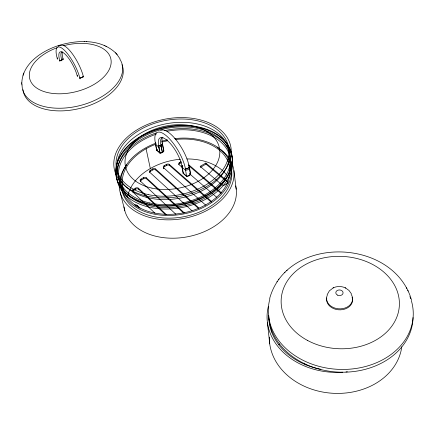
<?xml version="1.0" encoding="UTF-8"?>
<svg xmlns="http://www.w3.org/2000/svg" width="435" height="435" viewBox="0 0 435 435"><rect width="100%" height="100%" fill="white"/><g stroke="black" fill="none" stroke-linecap="round" stroke-linejoin="round"><path stroke-width="0.65" d="M21.81 84.923C21.146 64.614 41.059 51.227 58.317 45.631C77.066 39.743 101.061 38.612 116.096 53.38M269.673 298.405C287.171 235.949 389.059 237.57 410.357 296.382M327.147 294.745L329.366 290.857L333.199 287.899M23.017 75.222L23.283 74.505M23.561 73.738L23.816 73.031M276.921 281.88L277.34 281.293M278.547 279.574L278.955 279.004M284.577 272.576L285.05 272.136M286.698 270.592L287.149 270.173M58.208 46.197L60.541 45.191M278.623 344.743L279.71 343.976M227.239 183.461L224.938 184.848A2.18 1.506 -7.9 0 1 221.899 184.783L200.16 166.377L205.809 163.054L227.635 181.313A2.175 1.501 -7.7 0 1 228.027 182.559M200.328 167.41L205.972 164.087L205.809 163.054M132.409 192.058A2.153 1.474 -13.4 0 1 133.36 190.541L135.731 189.165A2.153 1.468 -13.2 0 1 138.662 189.236L165.697 214.852M178.85 164.62A2.104 1.408 -10.3 0 1 179.704 163.62L181.4 162.63M155.012 213.253L132.496 191.666A2.159 1.474 -13.4 0 1 133.121 189.524L135.492 188.148A2.153 1.468 -13.2 0 1 138.428 188.219L166.469 214.759M182.477 166.447A3.964 2.67 -10 0 0 181.999 167.214L183.119 173.391L186.653 176.479A3.942 2.675 -10 0 0 190.644 174.13L189.573 167.943A3.964 2.67 -10 0 1 185.555 170.297L179.013 164.626A2.104 1.408 -10.3 0 1 179.514 162.592L181.216 161.608M149.64 172.423A2.11 1.419 -12 0 1 150.559 171.259L152.859 169.933A2.11 1.414 -11.9 0 1 155.746 169.993L198.61 208.604M175.936 214.325L140.445 181.167A2.131 1.441 -12.7 0 1 141.043 179.068L143.376 177.719A2.131 1.435 -12.6 0 1 146.285 177.784L184.424 212.971M163.832 168.775L163.625 167.752A2.104 1.408 -11.2 0 1 164.164 165.713L166.447 164.397A2.104 1.408 -11 0 1 169.34 164.446L211.627 201.568M140.342 181.574A2.131 1.441 -12.7 0 1 141.272 180.09L143.604 178.742A2.126 1.441 -12.6 0 1 146.513 178.801L183.63 213.085M163.478 168.182A2.104 1.408 -11.2 0 1 164.365 166.735L166.648 165.42A2.104 1.408 -11.1 0 1 169.536 165.469L211.279 202.155M191.965 210.747L149.765 172.298A2.115 1.419 -12 0 1 150.336 170.243L152.642 168.916A2.11 1.414 -11.9 0 1 155.534 168.97L198.942 208.028M333.525 287.747C337.201 286.023 341.633 286.094 345.281 287.839M333.052 287.97L333.661 287.682M86.239 41.678L86.619 41.695M84.162 41.608L84.51 41.624M104.172 45.381L104.77 45.653M105.765 46.094L106.385 46.371M345.613 288.003L349.033 290.488L351.398 293.804M345.145 287.774L345.765 288.079M205.972 164.087L227.777 182.352A2.175 1.501 -7.7 0 1 227.891 182.455M188.768 164.827L221.431 192.814M188.437 165.414L221.072 193.412M162.293 143.751L162.369 143.816A3.741 2.431 -11.2 0 1 158.699 145.894L158.623 145.828A3.632 2.36 -11.2 0 0 162.293 143.751L163.69 150.836A3.605 2.365 -11.3 0 1 160.047 152.913L156.888 150.157L155.371 143.017A3.741 2.431 -11.2 0 1 155.703 142.511M189.116 166.784L189.236 166.888A3.866 2.605 -10 0 1 185.484 169.084L185.364 168.981A3.703 2.49 -10 0 0 189.116 166.784L190.345 173.886A3.676 2.496 -10 0 1 186.626 176.077L183.325 173.195L181.922 166.001A20.559 7.139 60.1 0 0 167.372 140.565A20.559 7.139 60.1 0 0 158.699 145.894M63.004 58.872L63.059 58.921A3.268 1.832 -14.2 0 1 59.715 60.601L59.66 60.552A3.175 1.778 -14.2 0 0 63.004 58.872L63.238 59.72M83.215 76.245L83.308 76.321A3.36 1.947 -13.7 0 1 79.888 78.077L79.801 78.001A3.219 1.86 -13.7 0 0 83.215 76.245L83.433 77.093M59.715 60.601A18.085 5.307 62.5 0 1 64.505 53.641A18.085 5.307 62.5 0 1 77.218 75.766L77.533 76.69M189.633 173.25L190.644 174.13M156.013 143.398A3.833 2.496 -11.2 0 0 155.458 144.197L158.78 147.079L160.009 153.202A3.806 2.496 -11.3 0 0 163.919 150.972L162.712 144.844A3.833 2.496 -11.2 0 1 158.78 147.079M189.687 173.88L216.625 197.234M155.458 144.197L156.709 150.314L160.009 153.202M163.625 167.752L205.722 205.168M303.994 363.154L305.946 365.041M134.6 205.016A2.197 1.528 -13.7 0 1 137.052 205.347L139.972 208.186M135.481 205.891A2.197 1.528 -13.7 0 1 137.291 206.369L138.265 207.316M116.596 53.935L120.011 58.834M115.579 52.809L117.118 54.511M406.486 287.763L406.845 288.459M407.812 290.335L408.177 291.048M410.602 297.143L411.45 299.884M57.491 59.312L57.251 58.469A23.446 6.878 62.5 0 1 63.39 49.318A23.446 6.878 62.5 0 1 79.888 78.077M59.66 60.552L59.894 61.395M61.661 59.997L61.895 60.84M79.801 78.001L80.024 78.849M120.245 192.656L124.834 210.801M137.052 205.347L137.291 206.369M133.121 189.524L133.36 190.541M135.492 188.148L135.731 189.165M138.428 188.219L138.662 189.236M141.043 179.068L141.272 180.09M143.376 177.719L143.604 178.742M146.285 177.784L146.513 178.801M146.084 148.748L150.331 168.53M150.336 170.243L150.559 171.259M152.642 168.916L152.859 169.933M155.534 168.97L155.746 169.993M158.623 145.828L160.047 152.913M161.222 146.372L162.44 152.495M160.896 145.159L162.298 152.25M164.164 165.713L164.365 166.735M166.447 164.397L166.648 165.42M169.34 164.446L169.536 165.469M179.514 162.592L179.704 163.62M185.364 168.981L186.653 176.479M227.635 181.313L227.777 182.352M233.883 170.645L236.227 189.192M267.443 322.743L269.733 343.862M21.75 82.688L21.772 83.455M167.138 131.283A56.746 38.133 -10.7 0 1 227.88 175.501A56.746 38.133 -10.7 0 1 135.051 200.078A56.746 38.133 -10.7 0 1 156.176 134.187M164.495 130.663A58.627 39.406 -10.7 0 1 230.099 174.892A58.627 39.406 -10.7 0 1 134.007 201.383A58.627 39.406 -10.7 0 1 156.247 132.936M156.709 150.314A3.806 2.496 -11.3 0 1 157.214 149.558M183.119 173.391A3.942 2.675 -10 0 1 183.526 172.695M156.888 150.157A3.605 2.365 -11.3 0 1 157.285 149.548M155.447 143.082A3.632 2.36 -11.2 0 1 155.763 142.571M183.325 173.195A3.676 2.496 -10 0 1 183.63 172.651M160.955 145.214A19.782 6.917 60.1 0 1 162.946 137.232M181.922 166.001A3.866 2.605 -10 0 1 182.249 165.469M162.369 143.816A20.521 7.221 60.1 0 1 162.5 137.27M182.047 166.105A3.703 2.49 -10 0 1 182.352 165.561M160.564 130.598A26.611 9.363 60.1 0 1 176.392 140.255A26.611 9.363 60.1 0 1 189.236 166.888M155.371 143.017A26.655 9.26 60.1 0 1 166.605 136.014A26.655 9.26 60.1 0 1 185.484 169.084M121.963 64.69A51.205 29.667 -14.1 0 1 80.497 108.266A51.205 29.667 -14.1 0 1 23.006 89.702M119.924 59.269A51.335 29.623 -14 0 1 80.317 105.482A51.335 29.623 -14 0 1 22.071 84.629M63.635 45.691A41.765 23.816 -14 0 1 109.25 69.508A41.765 23.816 -14 0 1 41.575 90.659A41.765 23.816 -14 0 1 57.061 47.747M61.705 60.035A17.4 5.138 62.5 0 1 62.02 51.727M77.218 75.766A3.36 1.947 -13.7 0 1 77.555 75.347M63.064 58.921A18.058 5.367 62.5 0 1 62.341 52.048M77.31 75.842A3.219 1.86 -13.7 0 1 77.626 75.418M60.933 45.496A23.408 6.96 62.5 0 1 72.493 54A23.408 6.96 62.5 0 1 83.308 76.321M413.032 317.555A72.275 57.105 3.2 0 1 341.644 372.208A72.275 57.105 3.2 0 1 268.634 315.848M411.282 300.427A72.531 57.148 3.1 0 1 341.567 369.445A72.531 57.148 3.1 0 1 269.907 298.774M409.9 296.463A72.531 57.148 3.1 0 1 410.732 298.714M352.089 297.132A13.006 10.135 2.6 0 1 340.409 309.84A13.006 10.135 2.6 0 1 326.745 297.926M351.175 294.316A13.017 10.141 2.6 0 1 340.458 308.845A13.017 10.141 2.6 0 1 327.283 295.164M235.623 185.886A56.816 39.59 -10.7 0 1 187.398 236.814A56.816 39.59 -10.7 0 1 124.035 206.908M220.632 149.596A57.958 39.482 -10.7 0 1 218.462 202.748A57.958 39.482 -10.7 0 1 142.468 215.026A57.958 39.482 -10.7 0 1 126.835 164.751M217.44 147.481A57.958 39.482 -10.7 0 1 218.974 148.449M230.925 167.127A55.723 37.959 -10.7 0 1 184.081 216.679A55.723 37.959 -10.7 0 1 121.642 188.344M127.45 197.582A53.228 37.035 -10.7 0 1 180.378 159.232M186.876 158.933A53.228 37.035 -10.7 0 1 228.881 178.1M175.452 139.488A54.391 36.926 -10.7 0 1 225.977 185.81A54.391 36.926 -10.7 0 1 137.868 206.783A54.391 36.926 -10.7 0 1 156.067 144.099M161.994 142.136A54.391 36.926 -10.7 0 1 167.633 140.733M174.691 138.64A55.881 37.943 -10.7 0 1 227.548 185.81A55.881 37.943 -10.7 0 1 137.003 207.799A55.881 37.943 -10.7 0 1 155.551 143.289M161.63 141.272A55.881 37.943 -10.7 0 1 167.415 139.831M227.777 182.999A2.175 1.501 -7.7 0 1 227.385 183.363M271.244 331.948A64.772 52.428 3.7 0 1 271.522 329.969M320.916 369.288A66.446 52.749 2.8 0 1 268.841 315.815M401.782 346.782A66.463 53.853 3.8 0 1 331.666 393.196A66.463 53.853 3.8 0 1 269.347 337.141M347.358 371.767A68.273 54.201 2.8 0 1 346.042 371.92M342.698 372.213A68.273 54.201 2.8 0 1 268.39 306.283M57.251 58.469L57.197 58.42A3.268 1.832 -14.2 0 1 57.61 57.947A3.175 1.778 -14.2 0 0 57.251 58.469M149.412 204.069A58.807 39.362 -10.7 0 0 232.013 156.078A58.807 39.362 -10.7 0 0 140.548 136.411A58.807 39.362 -10.7 0 0 149.412 204.069M149.787 202.987A56.92 38.111 -10.7 0 0 230.24 156.97A56.92 38.111 -10.7 0 0 142.093 137.329A56.92 38.111 -10.7 0 0 149.787 202.987M149.526 204.635A58.796 39.384 -10.7 0 0 232.111 156.633A58.796 39.384 -10.7 0 0 140.657 136.938A58.796 39.384 -10.7 0 0 149.526 204.635M151.956 188.127A47.888 31.728 -10.7 0 0 219.697 149.689A47.888 31.728 -10.7 0 0 145.589 133.474A47.888 31.728 -10.7 0 0 151.956 188.127M148.862 197.925A56.827 37.823 -10.7 0 0 229.245 152.185A56.827 37.823 -10.7 0 0 141.293 132.762A56.827 37.823 -10.7 0 0 148.862 197.925M147.275 196.234A59.312 39.313 -10.7 0 0 231.083 148.52A59.312 39.313 -10.7 0 0 139.216 128.532A59.312 39.313 -10.7 0 0 147.275 196.234M148.128 194.581A57.028 37.791 -10.7 0 0 228.81 148.803A57.028 37.791 -10.7 0 0 140.565 129.467A57.028 37.791 -10.7 0 0 148.128 194.581M307.425 340.387A59.16 46.197 2.7 0 0 399.281 306.653A59.16 46.197 2.7 0 0 314.108 260.625A59.16 46.197 2.7 0 0 307.425 340.387M337.506 295.126A3.649 2.822 2.3 0 0 343.09 292.934A3.649 2.822 2.3 0 0 337.739 290.243A3.649 2.822 2.3 0 0 337.506 295.126"/></g></svg>
